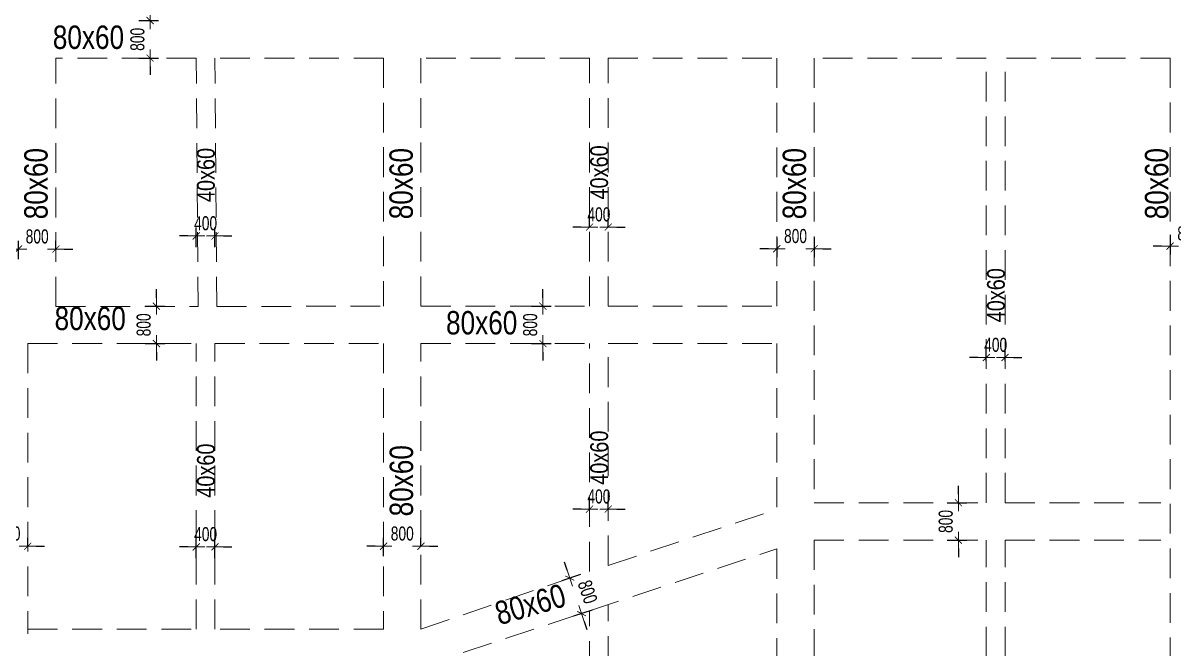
# Model space of a CAD drawing. Header units: millimetres. Extents: x 40 to 217000, y 40 to 90716.
# Drawn here: x 89299 to 113862, y 25496 to 38849 of the extents above; entities that cross this region are included whole.
import ezdxf
from ezdxf.enums import TextEntityAlignment as Align

# ---------------------------------------------------------------- set-up
doc = ezdxf.new("R2010")
doc.units = ezdxf.units.MM
doc.header["$MEASUREMENT"] = 0
doc.header["$PDMODE"] = 1
doc.linetypes.add('HIDDEN2', pattern=[4.7625, 3.175, -1.5875])
doc.layers.get('Defpoints').update_dxf_attribs({"lineweight": 9})
doc.layers.add('Kich thuoc dam diml', color=230, linetype='Continuous', plot=False)
doc.layers.add('NDC. KT Dam', color=42, linetype='Continuous')
doc.layers.add('NDC_S_BEAM', color=3, linetype='HIDDEN2', lineweight=20)
doc.layers.add('NDC_S_DIM', color=1, linetype='Continuous', lineweight=15)
doc.styles.add('ARIAL', font='arial.ttf', dxfattribs={"width": 0.8})
doc.styles.add('NDC_DIM', font='', dxfattribs={"width": 0.75})
doc.styles.get('NDC_DIM').set_extended_font_data('Dotum')
doc.dimstyles.new('NDC_dim_100', dxfattribs={"dimscale": 120, "dimtxt": 2.5, "dimasz": 1.5, "dimexe": 1.5, "dimexo": 2.5, "dimgap": 1, "dimtad": 1, "dimdec": 0, "dimzin": 0, "dimdsep": 46, "dimtxsty": 'NDC_DIM', "dimblk": 'DIMMARK', "dimcen": 0.09, "dimdle": 1.2, "dimclrd": 1, "dimclre": 1, "dimclrt": 3, "dimadec": 0, "dimazin": 0, "dimtfac": 1, "dimtdec": 0, "dimtix": 1, "dimtofl": 0, "dimtmove": 0, "dimatfit": 3, "dimfxl": 0, "dimtolj": 1, "dimtzin": 0, "dimarcsym": 0})

# ---------------------------------------------------------------- blocks, each defined once
blk = doc.blocks.new('DIMMARK')
at = {"layer": 'NDC_S_DIM', "color": 1}
blk.add_line((-1.5, 0), (1, 0), dxfattribs=at)
at = {"layer": 'NDC_S_DIM', "color": 2, "const_width": 0.1}
blk.add_lwpolyline([(-0.42, -0.42), (0.42, 0.42)], dxfattribs=at)
blk = doc.blocks.new('*D1506')
at = {"layer": 'Defpoints', "color": 0, "transparency": 16777216}
for p in [(89400, 27670), (89400, 27369), (88600, 27156)]:
    blk.add_point(p, dxfattribs=at)
at = {"layer": 'Kich thuoc dam diml', "color": 1, "lineweight": -2, "transparency": 16777216}
for p, q in [((88600, 27456), (88600, 27850)), ((89400, 27669), (89400, 27850)), ((88420, 27670), (88240, 27670)), ((89580, 27670), (89760, 27670))]:
    blk.add_line(p, q, dxfattribs=at)
at = {"layer": 'Kich thuoc dam diml', "color": 1, "lineweight": -2, "transparency": 16777216, "xscale": 180, "yscale": 180, "zscale": 180}
blk.add_blockref('DIMMARK', (88600, 27670), dxfattribs=at)
at = {"layer": 'Kich thuoc dam diml', "color": 1, "lineweight": -2, "transparency": 16777216, "xscale": 180, "yscale": 180, "zscale": 180, "rotation": 180}
blk.add_blockref('DIMMARK', (89400, 27670), dxfattribs=at)
at = {"layer": 'Kich thuoc dam diml', "color": 3, "transparency": 16777216, "insert": (89000, 27940), "char_height": 300, "attachment_point": 5, "style": 'NDC_DIM'}
blk.add_mtext('\\A1;800', dxfattribs=at)
blk = doc.blocks.new('*D1507')
at = {"layer": 'Defpoints', "color": 0, "transparency": 16777216}
for p in [(97800, 27670), (97800, 27369), (97000, 27156)]:
    blk.add_point(p, dxfattribs=at)
at = {"layer": 'Kich thuoc dam diml', "color": 1, "lineweight": -2, "transparency": 16777216}
for p, q in [((97000, 27456), (97000, 27850)), ((97800, 27669), (97800, 27850)), ((96820, 27670), (96640, 27670)), ((97980, 27670), (98160, 27670))]:
    blk.add_line(p, q, dxfattribs=at)
at = {"layer": 'Kich thuoc dam diml', "color": 1, "lineweight": -2, "transparency": 16777216, "xscale": 180, "yscale": 180, "zscale": 180}
blk.add_blockref('DIMMARK', (97000, 27670), dxfattribs=at)
at = {"layer": 'Kich thuoc dam diml', "color": 1, "lineweight": -2, "transparency": 16777216, "xscale": 180, "yscale": 180, "zscale": 180, "rotation": 180}
blk.add_blockref('DIMMARK', (97800, 27670), dxfattribs=at)
at = {"layer": 'Kich thuoc dam diml', "color": 3, "transparency": 16777216, "insert": (97400, 27940), "char_height": 300, "attachment_point": 5, "style": 'NDC_DIM'}
blk.add_mtext('\\A1;800', dxfattribs=at)
blk = doc.blocks.new('*D1593')
at = {"layer": 'Defpoints', "color": 0, "transparency": 16777216}
for p in [(102328, 27437), (102580, 26677), (101229, 26230)]:
    blk.add_point(p, dxfattribs=at)
at = {"layer": 'Kich thuoc dam diml', "color": 1, "lineweight": -2, "transparency": 16777216}
for p, q in [((100921, 27160), (100864, 27331)), ((101205, 27065), (100807, 26933)), ((101457, 26305), (101058, 26173)), ((101286, 26059), (101343, 25888))]:
    blk.add_line(p, q, dxfattribs=at)
at = {"layer": 'Kich thuoc dam diml', "color": 1, "lineweight": -2, "transparency": 16777216, "xscale": 180, "yscale": 180, "zscale": 180}
for p, rotation in [((100978, 26989), 288.3388767547795), ((101229, 26230), 108.3388767547795)]:
    blk.add_blockref('DIMMARK', p, dxfattribs=dict(at, rotation=rotation))
at = {"layer": 'Kich thuoc dam diml', "color": 3, "transparency": 16777216, "insert": (101360, 26694), "char_height": 300, "attachment_point": 5, "rotation": 288.3389, "style": 'NDC_DIM'}
blk.add_mtext('\\A1;800', dxfattribs=at)
blk = doc.blocks.new('*D1594')
at = {"layer": 'Defpoints', "color": 0, "transparency": 16777216}
for p in [(107565, 28600), (109279, 28600), (107565, 27800)]:
    blk.add_point(p, dxfattribs=at)
at = {"layer": 'Kich thuoc dam diml', "color": 1, "lineweight": -2, "transparency": 16777216}
for p, q in [((109279, 28780), (109279, 28960)), ((109039, 28600), (109459, 28600)), ((109039, 27800), (109459, 27800)), ((109279, 27620), (109279, 27440))]:
    blk.add_line(p, q, dxfattribs=at)
at = {"layer": 'Kich thuoc dam diml', "color": 1, "lineweight": -2, "transparency": 16777216, "xscale": 180, "yscale": 180, "zscale": 180}
for p, rotation in [((109279, 28600), 270), ((109279, 27800), 90)]:
    blk.add_blockref('DIMMARK', p, dxfattribs=dict(at, rotation=rotation))
at = {"layer": 'Kich thuoc dam diml', "color": 3, "transparency": 16777216, "insert": (109009, 28200), "char_height": 300, "attachment_point": 5, "rotation": 90, "style": 'NDC_DIM'}
blk.add_mtext('\\A1;800', dxfattribs=at)
blk = doc.blocks.new('*D1617')
at = {"layer": 'Defpoints', "color": 0, "transparency": 16777216}
for p in [(90743, 32800), (92148, 32800), (90743, 32000)]:
    blk.add_point(p, dxfattribs=at)
at = {"layer": 'Kich thuoc dam diml', "color": 1, "lineweight": -2, "transparency": 16777216}
for p, q in [((92148, 32980), (92148, 33160)), ((91908, 32800), (92328, 32800)), ((91908, 32000), (92328, 32000)), ((92148, 31820), (92148, 31640))]:
    blk.add_line(p, q, dxfattribs=at)
at = {"layer": 'Kich thuoc dam diml', "color": 1, "lineweight": -2, "transparency": 16777216, "xscale": 180, "yscale": 180, "zscale": 180}
for p, rotation in [((92148, 32800), 270), ((92148, 32000), 90)]:
    blk.add_blockref('DIMMARK', p, dxfattribs=dict(at, rotation=rotation))
at = {"layer": 'Kich thuoc dam diml', "color": 3, "transparency": 16777216, "insert": (91878, 32400), "char_height": 300, "attachment_point": 5, "rotation": 90, "style": 'NDC_DIM'}
blk.add_mtext('\\A1;800', dxfattribs=at)
blk = doc.blocks.new('*D1618')
at = {"layer": 'Defpoints', "color": 0, "transparency": 16777216}
for p in [(98997, 32800), (100403, 32800), (98997, 32000)]:
    blk.add_point(p, dxfattribs=at)
at = {"layer": 'Kich thuoc dam diml', "color": 1, "lineweight": -2, "transparency": 16777216}
for p, q in [((100403, 32980), (100403, 33160)), ((100163, 32800), (100583, 32800)), ((100163, 32000), (100583, 32000)), ((100403, 31820), (100403, 31640))]:
    blk.add_line(p, q, dxfattribs=at)
at = {"layer": 'Kich thuoc dam diml', "color": 1, "lineweight": -2, "transparency": 16777216, "xscale": 180, "yscale": 180, "zscale": 180}
for p, rotation in [((100403, 32800), 270), ((100403, 32000), 90)]:
    blk.add_blockref('DIMMARK', p, dxfattribs=dict(at, rotation=rotation))
at = {"layer": 'Kich thuoc dam diml', "color": 3, "transparency": 16777216, "insert": (100133, 32400), "char_height": 300, "attachment_point": 5, "rotation": 90, "style": 'NDC_DIM'}
blk.add_mtext('\\A1;800', dxfattribs=at)
blk = doc.blocks.new('*D1625')
at = {"layer": 'Defpoints', "color": 0, "transparency": 16777216}
for p in [(91025, 38900), (92014, 38900), (91025, 38100)]:
    blk.add_point(p, dxfattribs=at)
at = {"layer": 'Kich thuoc dam diml', "color": 1, "lineweight": -2, "transparency": 16777216}
for p, q in [((92014, 39080), (92014, 39260)), ((91774, 38900), (92194, 38900)), ((91774, 38100), (92194, 38100)), ((92014, 37920), (92014, 37740))]:
    blk.add_line(p, q, dxfattribs=at)
at = {"layer": 'Kich thuoc dam diml', "color": 1, "lineweight": -2, "transparency": 16777216, "xscale": 180, "yscale": 180, "zscale": 180}
for p, rotation in [((92014, 38900), 270), ((92014, 38100), 90)]:
    blk.add_blockref('DIMMARK', p, dxfattribs=dict(at, rotation=rotation))
at = {"layer": 'Kich thuoc dam diml', "color": 3, "transparency": 16777216, "insert": (91744, 38500), "char_height": 300, "attachment_point": 5, "rotation": 90, "style": 'NDC_DIM'}
blk.add_mtext('\\A1;800', dxfattribs=at)
blk = doc.blocks.new('*D1469')
at = {"layer": 'Defpoints', "color": 0, "transparency": 16777216}
for p in [(93400, 27657), (93000, 26958), (93400, 26958)]:
    blk.add_point(p, dxfattribs=at)
at = {"layer": 'Kich thuoc dam diml', "color": 1, "lineweight": -2, "transparency": 16777216}
for p, q in [((93000, 27417), (93000, 27837)), ((93400, 27417), (93400, 27837)), ((92820, 27657), (92640, 27657)), ((93580, 27657), (93760, 27657))]:
    blk.add_line(p, q, dxfattribs=at)
at = {"layer": 'Kich thuoc dam diml', "color": 1, "lineweight": -2, "transparency": 16777216, "xscale": 180, "yscale": 180, "zscale": 180}
blk.add_blockref('DIMMARK', (93000, 27657), dxfattribs=at)
at = {"layer": 'Kich thuoc dam diml', "color": 1, "lineweight": -2, "transparency": 16777216, "xscale": 180, "yscale": 180, "zscale": 180, "rotation": 180}
blk.add_blockref('DIMMARK', (93400, 27657), dxfattribs=at)
at = {"layer": 'Kich thuoc dam diml', "color": 3, "transparency": 16777216, "insert": (93200, 27927), "char_height": 300, "attachment_point": 5, "style": 'NDC_DIM'}
blk.add_mtext('\\A1;400', dxfattribs=at)
blk = doc.blocks.new('*D1470')
at = {"layer": 'Defpoints', "color": 0, "transparency": 16777216}
for p in [(93400, 34299), (93000, 33600), (93400, 33600)]:
    blk.add_point(p, dxfattribs=at)
at = {"layer": 'Kich thuoc dam diml', "color": 1, "lineweight": -2, "transparency": 16777216}
for p, q in [((93000, 34059), (93000, 34479)), ((93400, 34059), (93400, 34479)), ((92820, 34299), (92640, 34299)), ((93580, 34299), (93760, 34299))]:
    blk.add_line(p, q, dxfattribs=at)
at = {"layer": 'Kich thuoc dam diml', "color": 1, "lineweight": -2, "transparency": 16777216, "xscale": 180, "yscale": 180, "zscale": 180}
blk.add_blockref('DIMMARK', (93000, 34299), dxfattribs=at)
at = {"layer": 'Kich thuoc dam diml', "color": 1, "lineweight": -2, "transparency": 16777216, "xscale": 180, "yscale": 180, "zscale": 180, "rotation": 180}
blk.add_blockref('DIMMARK', (93400, 34299), dxfattribs=at)
at = {"layer": 'Kich thuoc dam diml', "color": 3, "transparency": 16777216, "insert": (93200, 34569), "char_height": 300, "attachment_point": 5, "style": 'NDC_DIM'}
blk.add_mtext('\\A1;400', dxfattribs=at)
blk = doc.blocks.new('*D1474')
at = {"layer": 'Defpoints', "color": 0, "transparency": 16777216}
for p in [(90002, 34018), (90002, 33717), (89202, 33504)]:
    blk.add_point(p, dxfattribs=at)
at = {"layer": 'Kich thuoc dam diml', "color": 1, "lineweight": -2, "transparency": 16777216}
for p, q in [((89202, 33804), (89202, 34198)), ((90002, 34017), (90002, 34198)), ((89022, 34018), (88842, 34018)), ((90182, 34018), (90362, 34018))]:
    blk.add_line(p, q, dxfattribs=at)
at = {"layer": 'Kich thuoc dam diml', "color": 1, "lineweight": -2, "transparency": 16777216, "xscale": 180, "yscale": 180, "zscale": 180}
blk.add_blockref('DIMMARK', (89202, 34018), dxfattribs=at)
at = {"layer": 'Kich thuoc dam diml', "color": 1, "lineweight": -2, "transparency": 16777216, "xscale": 180, "yscale": 180, "zscale": 180, "rotation": 180}
blk.add_blockref('DIMMARK', (90002, 34018), dxfattribs=at)
at = {"layer": 'Kich thuoc dam diml', "color": 3, "transparency": 16777216, "insert": (89602, 34288), "char_height": 300, "attachment_point": 5, "style": 'NDC_DIM'}
blk.add_mtext('\\A1;800', dxfattribs=at)
blk = doc.blocks.new('*D1478')
at = {"layer": 'Defpoints', "color": 0, "transparency": 16777216}
for p in [(101400, 28285), (101800, 28463), (101800, 28285)]:
    blk.add_point(p, dxfattribs=at)
at = {"layer": 'Kich thuoc dam diml', "color": 1, "lineweight": -2, "transparency": 16777216}
for p, q in [((101400, 28463), (101400, 28643)), ((101800, 28463), (101800, 28643)), ((101220, 28463), (101040, 28463)), ((101980, 28463), (102160, 28463))]:
    blk.add_line(p, q, dxfattribs=at)
at = {"layer": 'Kich thuoc dam diml', "color": 1, "lineweight": -2, "transparency": 16777216, "xscale": 180, "yscale": 180, "zscale": 180}
blk.add_blockref('DIMMARK', (101400, 28463), dxfattribs=at)
at = {"layer": 'Kich thuoc dam diml', "color": 1, "lineweight": -2, "transparency": 16777216, "xscale": 180, "yscale": 180, "zscale": 180, "rotation": 180}
blk.add_blockref('DIMMARK', (101800, 28463), dxfattribs=at)
at = {"layer": 'Kich thuoc dam diml', "color": 3, "transparency": 16777216, "insert": (101600, 28733), "char_height": 300, "attachment_point": 5, "style": 'NDC_DIM'}
blk.add_mtext('\\A1;400', dxfattribs=at)
blk = doc.blocks.new('*D1479')
at = {"layer": 'Defpoints', "color": 0, "transparency": 16777216}
for p in [(101800, 34489), (101400, 34311), (101800, 34311)]:
    blk.add_point(p, dxfattribs=at)
at = {"layer": 'Kich thuoc dam diml', "color": 1, "lineweight": -2, "transparency": 16777216}
for p, q in [((101400, 34489), (101400, 34669)), ((101800, 34489), (101800, 34669)), ((101220, 34489), (101040, 34489)), ((101980, 34489), (102160, 34489))]:
    blk.add_line(p, q, dxfattribs=at)
at = {"layer": 'Kich thuoc dam diml', "color": 1, "lineweight": -2, "transparency": 16777216, "xscale": 180, "yscale": 180, "zscale": 180}
blk.add_blockref('DIMMARK', (101400, 34489), dxfattribs=at)
at = {"layer": 'Kich thuoc dam diml', "color": 1, "lineweight": -2, "transparency": 16777216, "xscale": 180, "yscale": 180, "zscale": 180, "rotation": 180}
blk.add_blockref('DIMMARK', (101800, 34489), dxfattribs=at)
at = {"layer": 'Kich thuoc dam diml', "color": 3, "transparency": 16777216, "insert": (101600, 34759), "char_height": 300, "attachment_point": 5, "style": 'NDC_DIM'}
blk.add_mtext('\\A1;400', dxfattribs=at)
blk = doc.blocks.new('*D1495')
at = {"layer": 'Defpoints', "color": 0, "transparency": 16777216}
for p in [(105400, 34591), (106200, 34591), (106200, 34026)]:
    blk.add_point(p, dxfattribs=at)
at = {"layer": 'Kich thuoc dam diml', "color": 1, "lineweight": -2, "transparency": 16777216}
for p, q in [((105400, 34266), (105400, 33846)), ((106200, 34266), (106200, 33846)), ((105220, 34026), (105040, 34026)), ((106380, 34026), (106560, 34026))]:
    blk.add_line(p, q, dxfattribs=at)
at = {"layer": 'Kich thuoc dam diml', "color": 1, "lineweight": -2, "transparency": 16777216, "xscale": 180, "yscale": 180, "zscale": 180}
blk.add_blockref('DIMMARK', (105400, 34026), dxfattribs=at)
at = {"layer": 'Kich thuoc dam diml', "color": 1, "lineweight": -2, "transparency": 16777216, "xscale": 180, "yscale": 180, "zscale": 180, "rotation": 180}
blk.add_blockref('DIMMARK', (106200, 34026), dxfattribs=at)
at = {"layer": 'Kich thuoc dam diml', "color": 3, "transparency": 16777216, "insert": (105800, 34296), "char_height": 300, "attachment_point": 5, "style": 'NDC_DIM'}
blk.add_mtext('\\A1;800', dxfattribs=at)
blk = doc.blocks.new('*D1226')
at = {"layer": 'Defpoints', "color": 0, "transparency": 16777216}
for p in [(110275, 31702), (109875, 31323), (110275, 31323)]:
    blk.add_point(p, dxfattribs=at)
at = {"layer": 'Kich thuoc dam diml', "color": 1, "lineweight": -2, "transparency": 16777216}
for p, q in [((109695, 31702), (109515, 31702)), ((109875, 31623), (109875, 31882)), ((110275, 31623), (110275, 31882)), ((110455, 31702), (110635, 31702))]:
    blk.add_line(p, q, dxfattribs=at)
at = {"layer": 'Kich thuoc dam diml', "color": 1, "lineweight": -2, "transparency": 16777216, "xscale": 180, "yscale": 180, "zscale": 180}
blk.add_blockref('DIMMARK', (109875, 31702), dxfattribs=at)
at = {"layer": 'Kich thuoc dam diml', "color": 1, "lineweight": -2, "transparency": 16777216, "xscale": 180, "yscale": 180, "zscale": 180, "rotation": 180}
blk.add_blockref('DIMMARK', (110275, 31702), dxfattribs=at)
at = {"layer": 'Kich thuoc dam diml', "color": 3, "transparency": 16777216, "insert": (110075, 31972), "char_height": 300, "attachment_point": 5, "style": 'NDC_DIM'}
blk.add_mtext('\\A1;400', dxfattribs=at)
blk = doc.blocks.new('*D1234')
at = {"layer": 'Defpoints', "color": 0, "transparency": 16777216}
for p in [(113800, 34729), (114600, 34729), (114600, 34082)]:
    blk.add_point(p, dxfattribs=at)
at = {"layer": 'Kich thuoc dam diml', "color": 1, "lineweight": -2, "transparency": 16777216}
for p, q in [((113800, 34322), (113800, 33902)), ((114600, 34322), (114600, 33902)), ((113620, 34082), (113440, 34082)), ((114780, 34082), (114960, 34082))]:
    blk.add_line(p, q, dxfattribs=at)
at = {"layer": 'Kich thuoc dam diml', "color": 1, "lineweight": -2, "transparency": 16777216, "xscale": 180, "yscale": 180, "zscale": 180}
blk.add_blockref('DIMMARK', (113800, 34082), dxfattribs=at)
at = {"layer": 'Kich thuoc dam diml', "color": 1, "lineweight": -2, "transparency": 16777216, "xscale": 180, "yscale": 180, "zscale": 180, "rotation": 180}
blk.add_blockref('DIMMARK', (114600, 34082), dxfattribs=at)
at = {"layer": 'Kich thuoc dam diml', "color": 3, "transparency": 16777216, "insert": (114200, 34352), "char_height": 300, "attachment_point": 5, "style": 'NDC_DIM'}
blk.add_mtext('\\A1;800', dxfattribs=at)

msp = doc.modelspace()

# ---------------------------------------------------------------- linework, layer by layer
at = {"layer": 'NDC_S_BEAM', "ltscale": 200}
for p, q in [((90000, 32792), (90000, 38099.9)), ((93000, 38099.1), (90000, 38099.9)), ((93039.1, 32792), (93000, 38099.1)), ((93439.1, 32792), (93400, 38099)), ((97000, 38098.1), (93400, 38099)), ((97800, 32800), (97800, 38098)), ((101400, 38097.1), (97800, 38098)), ((101400, 32800), (101400, 38097.1)), ((101800, 38097), (105400.1, 38096.1)), ((101800, 32800), (101800, 38097)), ((105400.1, 38096.1), (105400.1, 32800)), ((109875, 38100), (106200, 38100)), ((106200, 38100), (106200, 28600)), ((109875, 28600), (109875, 38100)), ((110275, 28600), (110275, 38100)), ((90000, 32792), (93039.1, 32792)), ((93439.1, 32792), (97000, 32800)), ((97800, 32800), (101400, 32800)), ((101800, 32800), (105400.1, 32800)), ((89400, 32000), (93000, 32000)), ((93000, 25900), (93000, 32000)), ((93400, 25900), (93400, 32000)), ((93400, 32000), (97000, 32000)), ((97800, 25900), (97800, 32000)), ((97800, 32000), (101400, 32000)), ((101400, 27130.6), (101400, 32000)), ((101800, 27261.8), (101800, 32000)), ((101800, 32000), (105400.1, 32000)), ((105400.1, 32000), (105400.1, 28455.1)), ((106200, 28600), (109875, 28600)), ((110275, 28600), (113600, 28600)), ((101800, 27261.8), (105400.1, 28455.1)), ((106200, 27800), (109875, 27800)), ((109875, 19600), (109875, 27800)), ((110275, 19600), (110275, 27800)), ((110275, 27800), (113600, 27800)), ((97800, 25100), (105400.1, 27612.3)), ((105400.1, 27612.3), (105400.1, 19411.2)), ((97800, 25900), (101400, 27130.6)), ((101400, 18339), (101400, 26286.4)), ((101800, 18448.5), (101800, 26419)), ((89400, 25900), (93000, 25900))]:
    msp.add_line(p, q, dxfattribs=at)
for points in [[(97000, 38098.1), (97000, 32800)], [(113800, 38100), (110275, 38100)], [(113800, 38100), (113800, 19600)], [(89400, 32000), (89400, 25800)], [(97000, 32000), (97000, 25900), (93400, 25900)], [(106200, 27800), (106200, 19600)]]:
    msp.add_lwpolyline(points, dxfattribs=at)

# ---------------------------------------------------------------- texts
at = {"layer": 'NDC. KT Dam', "style": 'ARIAL', "width": 0.8}
for p in [(90697.5, 38544.8), (90735.2, 32537.5), (99096.1, 32445.4)]:
    msp.add_text('80x60', height=500, dxfattribs=at).set_placement(p, align=Align.MIDDLE_CENTER)
for s, height, rotation, p in [('80x60', 500, 90, (89575.6, 35417.1)), ('40x60', 380, 90, (93205, 35601.9)), ('80x60', 500, 90, (97375.6, 35417.1)), ('40x60', 380, 90, (101605, 35657.3)), ('80x60', 500, 90, (105775.6, 35417.1)), ('80x60', 500, 90, (113512.8, 35417.1)), ('40x60', 380, 90, (110080, 33032.8)), ('40x60', 380, 90, (101605, 29562.5)), ('40x60', 380, 90, (93205, 29285.6)), ('80x60', 500, 90, (97381, 29069.3)), ('80x60', 500, 16.09867, (100135.7, 26430.9))]:
    msp.add_text(s, height=height, rotation=rotation, dxfattribs=at).set_placement(p, align=Align.MIDDLE_CENTER)

# ---------------------------------------------------------------- dimensions: what is measured, and where the dimension line sits
at = {"layer": 'Kich thuoc dam diml'}
for base, p1, p2, picture, middle in [((92014.1, 38899.6), (91025.4, 38099.6), (91025.4, 38899.6), '*D1625', (91744.1, 38499.6)), ((92148.3, 32800), (90743, 32000), (90743, 32800), '*D1617', (91878.3, 32400)), ((100402.8, 32800), (98997.5, 32000), (98997.5, 32800), '*D1618', (100132.8, 32400)), ((109278.6, 28600), (107564.5, 27800), (107564.5, 28600), '*D1594', (109008.6, 28200))]:
    dim = msp.add_linear_dim(base=base, p1=p1, p2=p2, angle=90, dimstyle='NDC_dim_100', override={"dimfxl": 2}, dxfattribs=at)
    dim.commit()
    dim.dimension.update_dxf_attribs({"geometry": picture, "text_midpoint": middle})
for base, p1, p2, picture, middle in [((101800, 34489.4), (101400, 34310.9), (101800, 34310.9), '*D1479', (101600, 34759.4)), ((93400, 34298.9), (93000, 33600), (93400, 33600), '*D1470', (93200, 34568.9)), ((114600, 34082.1), (113800, 34728.9), (114600, 34728.9), '*D1234', (114200, 34352.1)), ((106199.9, 34025.7), (105400, 34590.6), (106199.9, 34590.6), '*D1495', (105799.9, 34295.7)), ((110275, 31702.5), (109875, 31322.7), (110275, 31322.7), '*D1226', (110075, 31972.5)), ((101800, 28463.2), (101400, 28284.8), (101800, 28284.8), '*D1478', (101600, 28733.2)), ((93400, 27657.1), (93000, 26958.2), (93400, 26958.2), '*D1469', (93200, 27927.1))]:
    dim = msp.add_linear_dim(base=base, p1=p1, p2=p2, dimstyle='NDC_dim_100', override={"dimfxl": 2}, dxfattribs=at)
    dim.commit()
    dim.dimension.update_dxf_attribs({"geometry": picture, "text_midpoint": middle})
for base, p1, p2, picture, middle in [((90002.2, 34017.9), (89202.3, 33504.1), (90002.2, 33717.1), '*D1474', (89602.3, 34287.9)), ((89400, 27670), (88600.1, 27156.2), (89400, 27369.2), '*D1506', (89000, 27940)), ((97800, 27670), (97000.1, 27156.2), (97800, 27369.2), '*D1507', (97400, 27940))]:
    dim = msp.add_linear_dim(base=base, p1=p1, p2=p2, dimstyle='NDC_dim_100', dxfattribs=at)
    dim.commit()
    dim.dimension.update_dxf_attribs({"geometry": picture, "text_midpoint": middle})
dim = msp.add_aligned_dim(p1=(102328, 27436.8), p2=(102579.7, 26677.4), distance=-1422.6, dimstyle='NDC_dim_100', override={"dimfxl": 2}, dxfattribs=at)
dim.commit()
dim.dimension.update_dxf_attribs({"geometry": '*D1593', "text_midpoint": (101359.7, 26694.4)})

doc.saveas('drawing.dxf')
